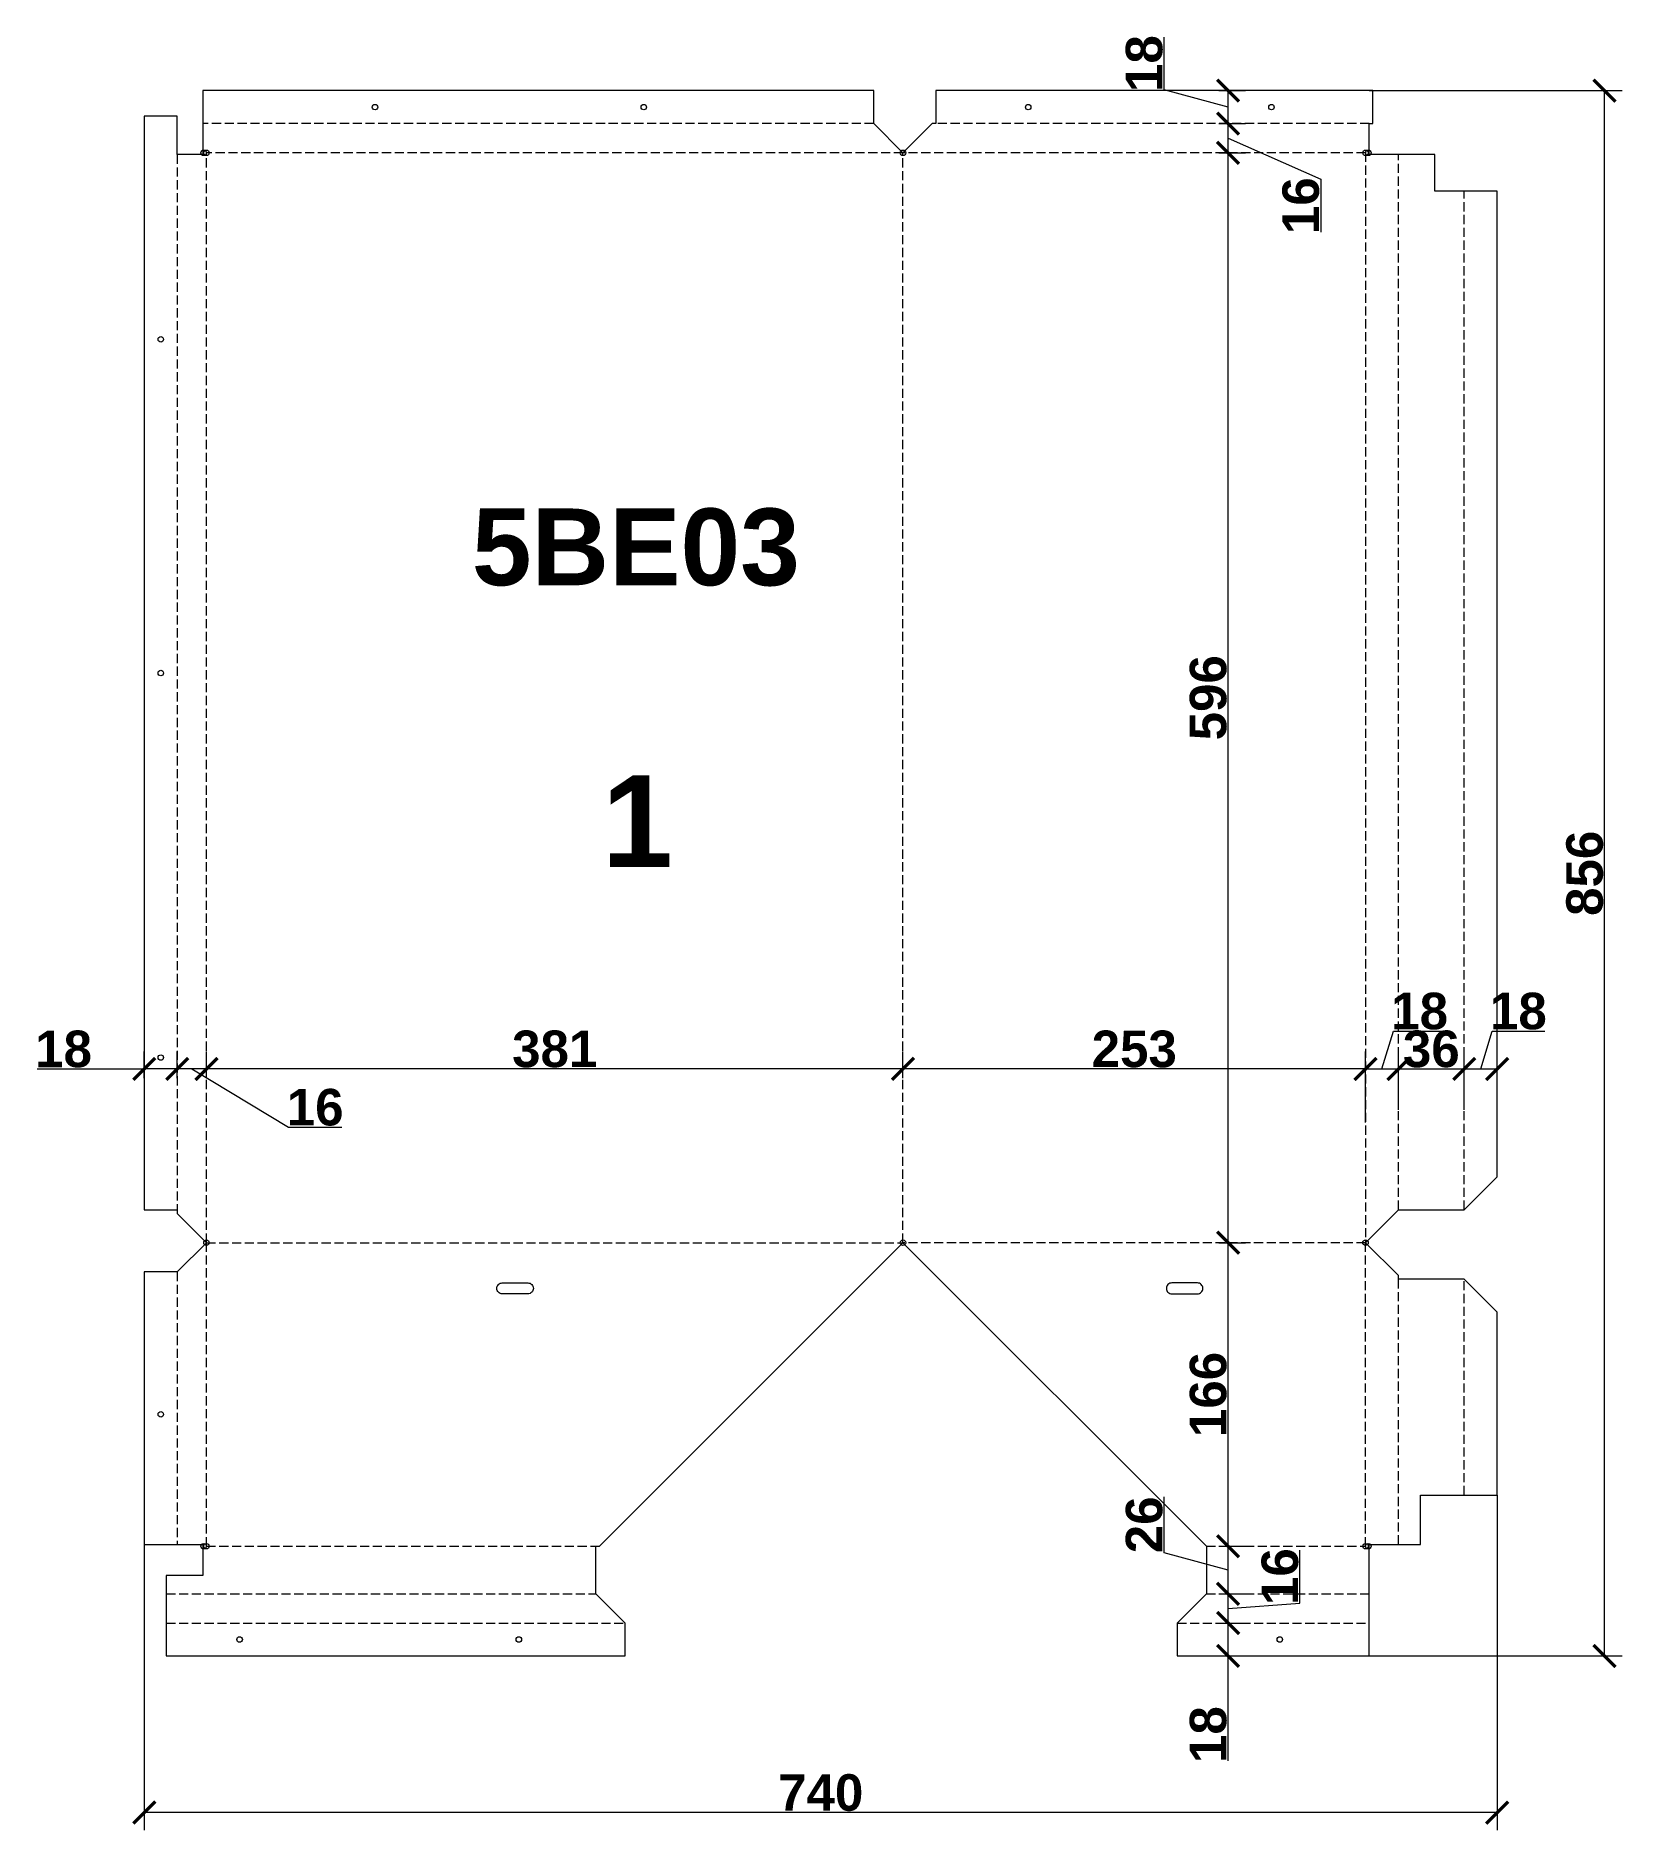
# Model space of a CAD drawing. Header units: millimetres. Extents: x -14038 to -13170, y 49866 to 50847.
import ezdxf
from ezdxf.enums import TextEntityAlignment as Align

# ---------------------------------------------------------------- set-up
doc = ezdxf.new("R2010")
doc.units = ezdxf.units.MM
doc.linetypes.add('CncKadLineStyle_Dot', pattern=[7, 5, -2, 0])
doc.linetypes.add('DASHED', pattern=[7, 5, -2, 0])
doc.layers.get('Defpoints').update_dxf_attribs({"color": 3, "lineweight": 0})
for name, color, linetype in [('KNA - BendingIN', 162, 'Continuous'), ('KNA - BendingOUT', 10, 'Continuous'), ('KNA - Contour', 7, 'Continuous'), ('KNA - Dimensions', 134, 'Continuous')]:
    doc.layers.add(name, color=color, linetype=linetype)
doc.layers.add('KNA - PanName', color=7, linetype='Continuous', plot=False)
doc.layers.add('KNA - PanQty', color=40, linetype='Continuous', lineweight=5, plot=False)
doc.styles.add('KNA', font='arialbd.ttf', dxfattribs={"height": 20})
doc.styles.add('MtXpl_ISOCPEUR', font='arialbd.ttf')
doc.dimstyles.new('1 к 30', dxfattribs={"dimscale": 25, "dimtxt": 20, "dimasz": 40, "dimexe": 32, "dimexo": 0, "dimgap": 2, "dimtad": 1, "dimdec": 0, "dimzin": 9, "dimtxsty": 'KNA', "dimblk": 'ARCHTICK', "dimcen": 5, "dimadec": 1, "dimazin": 0, "dimtfac": 1, "dimtdec": 0, "dimtmove": 1, "dimatfit": 3, "dimldrblk": 'OBLIQUE', "dimfxl": 1, "dimarcsym": 1})

# ---------------------------------------------------------------- blocks, each defined once
blk = doc.blocks.new('_ArchTick')
at = {"color": 0, "linetype": 'ByBlock', "const_width": 0.15}
blk.add_lwpolyline([(-0.5, -0.5), (0.5, 0.5)], dxfattribs=at)
blk = doc.blocks.new('*D6')
at = {"layer": 'Defpoints', "color": 0, "transparency": 16777216}
for p in [(-13238.77, 50282.43), (-13256.77, 50260.09), (-13238.77, 50260.09)]:
    blk.add_point(p, dxfattribs=at)
at = {"layer": 'KNA - Dimensions', "color": 0, "lineweight": -2, "transparency": 16777216}
for p, q in [((-13247.77, 50282.43), (-13241.55, 50303.15)), ((-13241.55, 50303.15), (-13212.74, 50303.15)), ((-13256.77, 50260.09), (-13256.77, 50292.03)), ((-13238.77, 50260.09), (-13238.77, 50292.03)), ((-13256.77, 50282.43), (-13238.77, 50282.43))]:
    blk.add_line(p, q, dxfattribs=at)
at = {"layer": 'KNA - Dimensions', "color": 0, "lineweight": -2, "transparency": 16777216, "xscale": 12, "yscale": 12, "zscale": 12, "rotation": 180}
blk.add_blockref('_ArchTick', (-13256.77, 50282.43), dxfattribs=at)
at = {"layer": 'KNA - Dimensions', "color": 0, "lineweight": -2, "transparency": 16777216, "xscale": 12, "yscale": 12, "zscale": 12}
blk.add_blockref('_ArchTick', (-13238.77, 50282.43), dxfattribs=at)
at = {"layer": 'KNA - Dimensions', "color": 0, "transparency": 16777216, "insert": (-13227.15, 50313.97), "char_height": 20, "attachment_point": 5, "style": 'KNA'}
blk.add_mtext('18', dxfattribs=at)
blk = doc.blocks.new('_Oblique')
at = {"color": 0, "linetype": 'ByBlock', "lineweight": -2}
blk.add_line((-0.5, -0.5), (0.5, 0.5), dxfattribs=at)
blk = doc.blocks.new('*D5')
at = {"layer": 'Defpoints', "color": 0, "transparency": 16777216}
for p in [(-13256.77, 50282.43), (-13292.77, 50260.09), (-13256.77, 50260.09)]:
    blk.add_point(p, dxfattribs=at)
at = {"layer": 'KNA - Dimensions', "color": 0, "lineweight": -2, "transparency": 16777216}
for p, q in [((-13292.77, 50260.09), (-13292.77, 50292.03)), ((-13256.77, 50260.09), (-13256.77, 50292.03)), ((-13292.77, 50282.43), (-13256.77, 50282.43))]:
    blk.add_line(p, q, dxfattribs=at)
at = {"layer": 'KNA - Dimensions', "color": 0, "lineweight": -2, "transparency": 16777216, "xscale": 12, "yscale": 12, "zscale": 12, "rotation": 180}
blk.add_blockref('_ArchTick', (-13292.77, 50282.43), dxfattribs=at)
at = {"layer": 'KNA - Dimensions', "color": 0, "lineweight": -2, "transparency": 16777216, "xscale": 12, "yscale": 12, "zscale": 12}
blk.add_blockref('_ArchTick', (-13256.77, 50282.43), dxfattribs=at)
at = {"layer": 'KNA - Dimensions', "color": 0, "transparency": 16777216, "insert": (-13274.77, 50293.24), "char_height": 20, "attachment_point": 5, "style": 'KNA'}
blk.add_mtext('36', dxfattribs=at)
blk = doc.blocks.new('*D4')
at = {"layer": 'Defpoints', "color": 0, "transparency": 16777216}
for p in [(-13292.77, 50282.43), (-13310.77, 50260.09), (-13292.77, 50260.09)]:
    blk.add_point(p, dxfattribs=at)
at = {"layer": 'KNA - Dimensions', "color": 0, "lineweight": -2, "transparency": 16777216}
for p, q in [((-13301.77, 50282.43), (-13295.55, 50303.15)), ((-13295.55, 50303.15), (-13266.74, 50303.15)), ((-13310.77, 50260.09), (-13310.77, 50292.03)), ((-13292.77, 50260.09), (-13292.77, 50292.03)), ((-13310.77, 50282.43), (-13292.77, 50282.43))]:
    blk.add_line(p, q, dxfattribs=at)
at = {"layer": 'KNA - Dimensions', "color": 0, "lineweight": -2, "transparency": 16777216, "xscale": 12, "yscale": 12, "zscale": 12, "rotation": 180}
blk.add_blockref('_ArchTick', (-13310.77, 50282.43), dxfattribs=at)
at = {"layer": 'KNA - Dimensions', "color": 0, "lineweight": -2, "transparency": 16777216, "xscale": 12, "yscale": 12, "zscale": 12}
blk.add_blockref('_ArchTick', (-13292.77, 50282.43), dxfattribs=at)
at = {"layer": 'KNA - Dimensions', "color": 0, "transparency": 16777216, "insert": (-13281.15, 50313.97), "char_height": 20, "attachment_point": 5, "style": 'KNA'}
blk.add_mtext('18', dxfattribs=at)
blk = doc.blocks.new('*D3')
at = {"layer": 'Defpoints', "color": 0, "transparency": 16777216}
for p in [(-13978.77, 50049.41), (-13238.76, 50049.41), (-13978.77, 49875.77)]:
    blk.add_point(p, dxfattribs=at)
at = {"layer": 'KNA - Dimensions', "color": 0, "lineweight": -2, "transparency": 16777216}
for p, q in [((-13978.77, 50049.41), (-13978.77, 49866.17)), ((-13238.76, 50049.41), (-13238.76, 49866.17)), ((-13238.76, 49875.77), (-13978.77, 49875.77))]:
    blk.add_line(p, q, dxfattribs=at)
at = {"layer": 'KNA - Dimensions', "color": 0, "lineweight": -2, "transparency": 16777216, "xscale": 12, "yscale": 12, "zscale": 12, "rotation": 180}
blk.add_blockref('_ArchTick', (-13978.77, 49875.77), dxfattribs=at)
at = {"layer": 'KNA - Dimensions', "color": 0, "lineweight": -2, "transparency": 16777216, "xscale": 12, "yscale": 12, "zscale": 12}
blk.add_blockref('_ArchTick', (-13238.76, 49875.77), dxfattribs=at)
at = {"layer": 'KNA - Dimensions', "color": 0, "transparency": 16777216, "insert": (-13608.77, 49886.58), "char_height": 20, "attachment_point": 5, "style": 'KNA'}
blk.add_mtext('740', dxfattribs=at)
blk = doc.blocks.new('*D2')
at = {"layer": 'Defpoints', "color": 0, "transparency": 16777216}
for p in [(-13308.76, 50817.41), (-13180, 50817.41), (-13308.76, 49961.41)]:
    blk.add_point(p, dxfattribs=at)
at = {"layer": 'KNA - Dimensions', "color": 0, "lineweight": -2, "transparency": 16777216}
for p, q in [((-13308.76, 50817.41), (-13170.4, 50817.41)), ((-13180, 49961.41), (-13180, 50817.41)), ((-13308.76, 49961.41), (-13170.4, 49961.41))]:
    blk.add_line(p, q, dxfattribs=at)
at = {"layer": 'KNA - Dimensions', "color": 0, "lineweight": -2, "transparency": 16777216, "xscale": 12, "yscale": 12, "zscale": 12}
for p, rotation in [((-13180, 50817.41), 90), ((-13180, 49961.41), 270)]:
    blk.add_blockref('_ArchTick', p, dxfattribs=dict(at, rotation=rotation))
at = {"layer": 'KNA - Dimensions', "color": 0, "transparency": 16777216, "insert": (-13190.82, 50389.41), "char_height": 20, "attachment_point": 5, "rotation": 90, "style": 'KNA'}
blk.add_mtext('856', dxfattribs=at)
blk = doc.blocks.new('*D17')
at = {"layer": 'Defpoints', "color": 0, "transparency": 16777216}
for p in [(-13390.95, 50817.41), (-13385.95, 50817.41), (-13390.95, 50799.41)]:
    blk.add_point(p, dxfattribs=at)
at = {"layer": 'KNA - Dimensions', "color": 0, "lineweight": -2, "transparency": 16777216}
for p, q in [((-13420.95, 50817.81), (-13420.95, 50846.62)), ((-13385.95, 50808.41), (-13420.95, 50817.81)), ((-13390.95, 50817.41), (-13376.35, 50817.41)), ((-13385.95, 50799.41), (-13385.95, 50817.41)), ((-13390.95, 50799.41), (-13376.35, 50799.41))]:
    blk.add_line(p, q, dxfattribs=at)
at = {"layer": 'KNA - Dimensions', "color": 0, "lineweight": -2, "transparency": 16777216, "xscale": 12, "yscale": 12, "zscale": 12}
for p, rotation in [((-13385.95, 50817.41), 90), ((-13385.95, 50799.41), 270)]:
    blk.add_blockref('_ArchTick', p, dxfattribs=dict(at, rotation=rotation))
at = {"layer": 'KNA - Dimensions', "color": 0, "transparency": 16777216, "insert": (-13431.76, 50832.21), "char_height": 20, "attachment_point": 5, "rotation": 90, "style": 'KNA'}
blk.add_mtext('18', dxfattribs=at)
blk = doc.blocks.new('*D16')
at = {"layer": 'Defpoints', "color": 0, "transparency": 16777216}
for p in [(-13390.95, 50799.41), (-13385.95, 50799.41), (-13390.95, 50783.41)]:
    blk.add_point(p, dxfattribs=at)
at = {"layer": 'KNA - Dimensions', "color": 0, "lineweight": -2, "transparency": 16777216}
for p, q in [((-13390.95, 50799.41), (-13376.35, 50799.41)), ((-13385.95, 50783.41), (-13385.95, 50799.41)), ((-13385.95, 50791.41), (-13335.28, 50769.03)), ((-13390.95, 50783.41), (-13376.35, 50783.41)), ((-13335.28, 50769.03), (-13335.28, 50739.96))]:
    blk.add_line(p, q, dxfattribs=at)
at = {"layer": 'KNA - Dimensions', "color": 0, "lineweight": -2, "transparency": 16777216, "xscale": 12, "yscale": 12, "zscale": 12}
for p, rotation in [((-13385.95, 50799.41), 90), ((-13385.95, 50783.41), 270)]:
    blk.add_blockref('_ArchTick', p, dxfattribs=dict(at, rotation=rotation))
at = {"layer": 'KNA - Dimensions', "color": 0, "transparency": 16777216, "insert": (-13346.09, 50754.49), "char_height": 20, "attachment_point": 5, "rotation": 90, "style": 'KNA'}
blk.add_mtext('16', dxfattribs=at)
blk = doc.blocks.new('*D15')
at = {"layer": 'Defpoints', "color": 0, "transparency": 16777216}
for p in [(-13390.95, 50783.41), (-13385.95, 50783.41), (-13390.95, 50187.41)]:
    blk.add_point(p, dxfattribs=at)
at = {"layer": 'KNA - Dimensions', "color": 0, "lineweight": -2, "transparency": 16777216}
for p, q in [((-13390.95, 50783.41), (-13376.35, 50783.41)), ((-13385.95, 50187.41), (-13385.95, 50783.41)), ((-13390.95, 50187.41), (-13376.35, 50187.41))]:
    blk.add_line(p, q, dxfattribs=at)
at = {"layer": 'KNA - Dimensions', "color": 0, "lineweight": -2, "transparency": 16777216, "xscale": 12, "yscale": 12, "zscale": 12}
for p, rotation in [((-13385.95, 50783.41), 90), ((-13385.95, 50187.41), 270)]:
    blk.add_blockref('_ArchTick', p, dxfattribs=dict(at, rotation=rotation))
at = {"layer": 'KNA - Dimensions', "color": 0, "transparency": 16777216, "insert": (-13396.76, 50485.41), "char_height": 20, "attachment_point": 5, "rotation": 90, "style": 'KNA'}
blk.add_mtext('596', dxfattribs=at)
blk = doc.blocks.new('*D14')
at = {"layer": 'Defpoints', "color": 0, "transparency": 16777216}
for p in [(-13390.95, 50187.41), (-13385.95, 50187.41), (-13390.95, 50021.41)]:
    blk.add_point(p, dxfattribs=at)
at = {"layer": 'KNA - Dimensions', "color": 0, "lineweight": -2, "transparency": 16777216}
for p, q in [((-13390.95, 50187.41), (-13376.35, 50187.41)), ((-13385.95, 50021.41), (-13385.95, 50187.41)), ((-13390.95, 50021.41), (-13376.35, 50021.41))]:
    blk.add_line(p, q, dxfattribs=at)
at = {"layer": 'KNA - Dimensions', "color": 0, "lineweight": -2, "transparency": 16777216, "xscale": 12, "yscale": 12, "zscale": 12}
for p, rotation in [((-13385.95, 50187.41), 90), ((-13385.95, 50021.41), 270)]:
    blk.add_blockref('_ArchTick', p, dxfattribs=dict(at, rotation=rotation))
at = {"layer": 'KNA - Dimensions', "color": 0, "transparency": 16777216, "insert": (-13396.76, 50104.41), "char_height": 20, "attachment_point": 5, "rotation": 90, "style": 'KNA'}
blk.add_mtext('166', dxfattribs=at)
blk = doc.blocks.new('*D13')
at = {"layer": 'Defpoints', "color": 0, "transparency": 16777216}
for p in [(-13390.95, 50021.41), (-13385.95, 50021.41), (-13390.95, 49995.41)]:
    blk.add_point(p, dxfattribs=at)
at = {"layer": 'KNA - Dimensions', "color": 0, "lineweight": -2, "transparency": 16777216}
for p, q in [((-13420.95, 50017.81), (-13420.95, 50048.39)), ((-13390.95, 50021.41), (-13376.35, 50021.41)), ((-13385.95, 49995.41), (-13385.95, 50021.41)), ((-13385.95, 50008.41), (-13420.95, 50017.81)), ((-13390.95, 49995.41), (-13376.35, 49995.41))]:
    blk.add_line(p, q, dxfattribs=at)
at = {"layer": 'KNA - Dimensions', "color": 0, "lineweight": -2, "transparency": 16777216, "xscale": 12, "yscale": 12, "zscale": 12}
for p, rotation in [((-13385.95, 50021.41), 90), ((-13385.95, 49995.41), 270)]:
    blk.add_blockref('_ArchTick', p, dxfattribs=dict(at, rotation=rotation))
at = {"layer": 'KNA - Dimensions', "color": 0, "transparency": 16777216, "insert": (-13431.76, 50033.1), "char_height": 20, "attachment_point": 5, "rotation": 90, "style": 'KNA'}
blk.add_mtext('26', dxfattribs=at)
blk = doc.blocks.new('*D12')
at = {"layer": 'Defpoints', "color": 0, "transparency": 16777216}
for p in [(-13390.95, 49995.41), (-13385.95, 49995.41), (-13390.95, 49979.41)]:
    blk.add_point(p, dxfattribs=at)
at = {"layer": 'KNA - Dimensions', "color": 0, "lineweight": -2, "transparency": 16777216}
for p, q in [((-13346.7, 49990.27), (-13346.7, 50019.34)), ((-13390.95, 49995.41), (-13376.35, 49995.41)), ((-13385.95, 49979.41), (-13385.95, 49995.41)), ((-13385.95, 49987.41), (-13346.7, 49990.27)), ((-13390.95, 49979.41), (-13376.35, 49979.41))]:
    blk.add_line(p, q, dxfattribs=at)
at = {"layer": 'KNA - Dimensions', "color": 0, "lineweight": -2, "transparency": 16777216, "xscale": 12, "yscale": 12, "zscale": 12}
for p, rotation in [((-13385.95, 49995.41), 90), ((-13385.95, 49979.41), 270)]:
    blk.add_blockref('_ArchTick', p, dxfattribs=dict(at, rotation=rotation))
at = {"layer": 'KNA - Dimensions', "color": 0, "transparency": 16777216, "insert": (-13357.51, 50004.81), "char_height": 20, "attachment_point": 5, "rotation": 90, "style": 'KNA'}
blk.add_mtext('16', dxfattribs=at)
blk = doc.blocks.new('*D11')
at = {"layer": 'Defpoints', "color": 0, "transparency": 16777216}
for p in [(-13390.95, 49979.41), (-13385.95, 49979.41), (-13390.95, 49961.4)]:
    blk.add_point(p, dxfattribs=at)
at = {"layer": 'KNA - Dimensions', "color": 0, "lineweight": -2, "transparency": 16777216}
for p, q in [((-13390.95, 49979.41), (-13376.35, 49979.41)), ((-13385.95, 49961.4), (-13385.95, 49979.41)), ((-13390.95, 49961.4), (-13376.35, 49961.4)), ((-13385.95, 49903.99), (-13385.95, 49961.4))]:
    blk.add_line(p, q, dxfattribs=at)
at = {"layer": 'KNA - Dimensions', "color": 0, "lineweight": -2, "transparency": 16777216, "xscale": 12, "yscale": 12, "zscale": 12}
for p, rotation in [((-13385.95, 49979.41), 90), ((-13385.95, 49961.4), 270)]:
    blk.add_blockref('_ArchTick', p, dxfattribs=dict(at, rotation=rotation))
at = {"layer": 'KNA - Dimensions', "color": 0, "transparency": 16777216, "insert": (-13396.76, 49918.4), "char_height": 20, "attachment_point": 5, "rotation": 90, "style": 'KNA'}
blk.add_mtext('18', dxfattribs=at)
blk = doc.blocks.new('*D10')
at = {"layer": 'Defpoints', "color": 0, "transparency": 16777216}
for p in [(-13978.77, 50282.43), (-13978.77, 50277.43), (-13960.77, 50277.43)]:
    blk.add_point(p, dxfattribs=at)
at = {"layer": 'KNA - Dimensions', "color": 0, "lineweight": -2, "transparency": 16777216}
for p, q in [((-13978.77, 50277.43), (-13978.77, 50292.03)), ((-13960.77, 50277.43), (-13960.77, 50292.03)), ((-14037.35, 50282.43), (-13978.77, 50282.43)), ((-13960.77, 50282.43), (-13978.77, 50282.43))]:
    blk.add_line(p, q, dxfattribs=at)
at = {"layer": 'KNA - Dimensions', "color": 0, "lineweight": -2, "transparency": 16777216, "xscale": 12, "yscale": 12, "zscale": 12, "rotation": 180}
blk.add_blockref('_ArchTick', (-13978.77, 50282.43), dxfattribs=at)
at = {"layer": 'KNA - Dimensions', "color": 0, "lineweight": -2, "transparency": 16777216, "xscale": 12, "yscale": 12, "zscale": 12}
blk.add_blockref('_ArchTick', (-13960.77, 50282.43), dxfattribs=at)
at = {"layer": 'KNA - Dimensions', "color": 0, "transparency": 16777216, "insert": (-14022.94, 50293.25), "char_height": 20, "attachment_point": 5, "style": 'KNA'}
blk.add_mtext('18', dxfattribs=at)
blk = doc.blocks.new('*D9')
at = {"layer": 'Defpoints', "color": 0, "transparency": 16777216}
for p in [(-13960.77, 50282.43), (-13960.77, 50277.43), (-13944.77, 50277.43)]:
    blk.add_point(p, dxfattribs=at)
at = {"layer": 'KNA - Dimensions', "color": 0, "lineweight": -2, "transparency": 16777216}
for p, q in [((-13960.77, 50277.43), (-13960.77, 50292.03)), ((-13944.77, 50277.43), (-13944.77, 50292.03)), ((-13944.77, 50282.43), (-13960.77, 50282.43)), ((-13952.77, 50282.43), (-13899.85, 50250.56)), ((-13899.85, 50250.56), (-13870.77, 50250.56))]:
    blk.add_line(p, q, dxfattribs=at)
at = {"layer": 'KNA - Dimensions', "color": 0, "lineweight": -2, "transparency": 16777216, "xscale": 12, "yscale": 12, "zscale": 12, "rotation": 180}
blk.add_blockref('_ArchTick', (-13960.77, 50282.43), dxfattribs=at)
at = {"layer": 'KNA - Dimensions', "color": 0, "lineweight": -2, "transparency": 16777216, "xscale": 12, "yscale": 12, "zscale": 12}
blk.add_blockref('_ArchTick', (-13944.77, 50282.43), dxfattribs=at)
at = {"layer": 'KNA - Dimensions', "color": 0, "transparency": 16777216, "insert": (-13885.31, 50261.37), "char_height": 20, "attachment_point": 5, "style": 'KNA'}
blk.add_mtext('16', dxfattribs=at)
blk = doc.blocks.new('*D8')
at = {"layer": 'Defpoints', "color": 0, "transparency": 16777216}
for p in [(-13944.77, 50282.43), (-13944.77, 50277.43), (-13563.77, 50277.43)]:
    blk.add_point(p, dxfattribs=at)
at = {"layer": 'KNA - Dimensions', "color": 0, "lineweight": -2, "transparency": 16777216}
for p, q in [((-13944.77, 50277.43), (-13944.77, 50292.03)), ((-13563.77, 50277.43), (-13563.77, 50292.03)), ((-13563.77, 50282.43), (-13944.77, 50282.43))]:
    blk.add_line(p, q, dxfattribs=at)
at = {"layer": 'KNA - Dimensions', "color": 0, "lineweight": -2, "transparency": 16777216, "xscale": 12, "yscale": 12, "zscale": 12, "rotation": 180}
blk.add_blockref('_ArchTick', (-13944.77, 50282.43), dxfattribs=at)
at = {"layer": 'KNA - Dimensions', "color": 0, "lineweight": -2, "transparency": 16777216, "xscale": 12, "yscale": 12, "zscale": 12}
blk.add_blockref('_ArchTick', (-13563.77, 50282.43), dxfattribs=at)
at = {"layer": 'KNA - Dimensions', "color": 0, "transparency": 16777216, "insert": (-13754.27, 50293.25), "char_height": 20, "attachment_point": 5, "style": 'KNA'}
blk.add_mtext('381', dxfattribs=at)
blk = doc.blocks.new('*D7')
at = {"layer": 'Defpoints', "color": 0, "transparency": 16777216}
for p in [(-13563.77, 50282.43), (-13563.77, 50277.43), (-13310.77, 50253.2)]:
    blk.add_point(p, dxfattribs=at)
at = {"layer": 'KNA - Dimensions', "color": 0, "lineweight": -2, "transparency": 16777216}
for p, q in [((-13563.77, 50277.43), (-13563.77, 50292.03)), ((-13310.77, 50253.2), (-13310.77, 50292.03)), ((-13310.77, 50282.43), (-13563.77, 50282.43))]:
    blk.add_line(p, q, dxfattribs=at)
at = {"layer": 'KNA - Dimensions', "color": 0, "lineweight": -2, "transparency": 16777216, "xscale": 12, "yscale": 12, "zscale": 12, "rotation": 180}
blk.add_blockref('_ArchTick', (-13563.77, 50282.43), dxfattribs=at)
at = {"layer": 'KNA - Dimensions', "color": 0, "lineweight": -2, "transparency": 16777216, "xscale": 12, "yscale": 12, "zscale": 12}
blk.add_blockref('_ArchTick', (-13310.77, 50282.43), dxfattribs=at)
at = {"layer": 'KNA - Dimensions', "color": 0, "transparency": 16777216, "insert": (-13437.27, 50293.24), "char_height": 20, "attachment_point": 5, "style": 'KNA'}
blk.add_mtext('253', dxfattribs=at)

msp = doc.modelspace()

# ---------------------------------------------------------------- linework, layer by layer
at = {"layer": 'KNA - BendingIN', "linetype": 'DASHED'}
for p, q in [((-13944.77, 50187.41), (-13944.77, 50783.41)), ((-13563.77, 50783.41), (-13944.77, 50783.41)), ((-13310.76, 50783.41), (-13563.77, 50783.41)), ((-13563.77, 50187.41), (-13563.77, 50783.41)), ((-13310.76, 50783.41), (-13310.77, 50187.41)), ((-13256.77, 50205.41), (-13256.76, 50762.41)), ((-13944.77, 50021.41), (-13944.77, 50187.41)), ((-13944.77, 50187.41), (-13563.77, 50187.41)), ((-13310.77, 50187.41), (-13563.77, 50187.41)), ((-13310.76, 50021.41), (-13310.77, 50187.41)), ((-13256.76, 50049.41), (-13256.77, 50167.41)), ((-13944.77, 50021.41), (-13729.77, 50021.4)), ((-13397.76, 50021.41), (-13310.76, 50021.41)), ((-13966.77, 49995.41), (-13731.77, 49995.4)), ((-13397.76, 49995.41), (-13308.76, 49995.41))]:
    msp.add_line(p, q, dxfattribs=at)
at = {"layer": 'KNA - BendingOUT', "linetype": 'CncKadLineStyle_Dot'}
for p, q in [((-13579.77, 50799.41), (-13946.77, 50799.41)), ((-13308.76, 50799.41), (-13545.77, 50799.41)), ((-13960.77, 50782.41), (-13960.77, 50205.41)), ((-13292.77, 50205.41), (-13292.76, 50782.41)), ((-13960.77, 50171.41), (-13960.77, 50022.41)), ((-13292.76, 50022.41), (-13292.77, 50167.41))]:
    msp.add_line(p, q, dxfattribs=at)
at = {"layer": 'KNA - BendingOUT', "linetype": 'DASHED'}
for p, q in [((-13966.77, 49979.41), (-13715.77, 49979.4)), ((-13413.76, 49979.41), (-13308.76, 49979.41))]:
    msp.add_line(p, q, dxfattribs=at)
at = {"layer": 'KNA - Contour'}
msp.add_lwpolyline([(-13563.77, 50187.41), (-13397.76, 50021.41), (-13397.76, 49995.41), (-13413.76, 49979.41), (-13413.76, 49961.41), (-13308.76, 49961.41), (-13308.76, 50022.41), (-13280.76, 50022.41), (-13280.76, 50049.41), (-13238.76, 50049.41), (-13238.77, 50149.41), (-13256.77, 50167.41), (-13292.77, 50167.41), (-13292.77, 50169.41), (-13310.77, 50187.41), (-13292.77, 50205.41), (-13256.77, 50205.41), (-13238.77, 50223.41), (-13238.76, 50762.41), (-13272.76, 50762.41), (-13272.76, 50782.41), (-13308.76, 50782.41), (-13308.76, 50799.41), (-13306.76, 50799.41), (-13306.76, 50817.41), (-13545.77, 50817.41), (-13545.77, 50799.41), (-13547.77, 50799.41), (-13563.77, 50783.41), (-13579.77, 50799.41), (-13579.77, 50817.41), (-13946.77, 50817.41), (-13946.77, 50799.41), (-13946.77, 50799.41), (-13946.77, 50782.41), (-13960.77, 50782.41), (-13960.77, 50803.41), (-13978.77, 50803.41), (-13978.77, 50762.41), (-13978.77, 50762.41), (-13978.77, 50205.41), (-13960.77, 50205.41), (-13960.77, 50203.41), (-13944.77, 50187.41), (-13960.77, 50171.41), (-13978.77, 50171.41), (-13978.77, 50049.4), (-13978.77, 50049.4), (-13978.77, 50022.4), (-13946.77, 50022.41), (-13946.77, 50005.41), (-13966.77, 50005.41), (-13966.77, 49961.4), (-13715.77, 49961.4), (-13715.77, 49979.4), (-13731.77, 49995.4), (-13731.77, 50021.4), (-13729.77, 50021.4)], close=True, dxfattribs=at)
for points in [[(-13782.94, 50165.41), (-13768.94, 50165.41, -0.414214), (-13765.94, 50162.41, -0.414214), (-13768.94, 50159.41), (-13782.94, 50159.41, -0.414214), (-13785.94, 50162.41, -0.414214)], [(-13402.71, 50165.41), (-13416.71, 50165.41, 0.414214), (-13419.71, 50162.41, 0.414214), (-13416.71, 50159.41), (-13402.71, 50159.41, 0.414214), (-13399.71, 50162.41, 0.414214)]]:
    msp.add_lwpolyline(points, format="xyb", close=True, dxfattribs=at)
for centre in [(-13852.56, 50808.41), (-13705.56, 50808.41), (-13495.27, 50808.41), (-13362.24, 50808.41), (-13946.27, 50783.41), (-13944.77, 50783.41), (-13563.77, 50783.41), (-13563.77, 50783.41), (-13310.76, 50783.41), (-13309.26, 50783.41), (-13969.77, 50681.41), (-13969.77, 50498.91), (-13969.77, 50288.64), (-13944.77, 50187.41), (-13563.77, 50187.41), (-13310.77, 50187.41), (-13969.77, 50093.52), (-13946.27, 50021.41), (-13944.77, 50021.41), (-13310.76, 50021.41), (-13309.26, 50021.41), (-13926.65, 49970.41), (-13773.91, 49970.41), (-13357.66, 49970.41)]:
    msp.add_circle(centre, 1.5, dxfattribs=at)

# ---------------------------------------------------------------- texts
at = {"layer": 'KNA - PanName', "color": 84, "style": 'MtXpl_ISOCPEUR'}
msp.add_text('5BE03', height=42, dxfattribs=at).set_placement((-13709.88, 50567.91), align=Align.MIDDLE_CENTER)
at = {"layer": 'KNA - PanQty', "style": 'MtXpl_ISOCPEUR'}
msp.add_text('1', height=50, dxfattribs=at).set_placement((-13709.05, 50417.91), align=Align.MIDDLE_CENTER)

# ---------------------------------------------------------------- dimensions: what is measured, and where the dimension line sits
at = {"layer": 'KNA - Dimensions'}
for base, p1, p2, angle, override, picture, middle in [((-13385.95, 50817.41), (-13390.95, 50799.41), (-13390.95, 50817.41), 90, {"dimscale": 0.3, "dimdec": 0, "dimtxsty": 'KNA', "dimadec": 1}, '*D17', (-13420.95, 50818.41)), ((-13385.95, 50799.41), (-13390.95, 50783.41), (-13390.95, 50799.41), 90, {"dimscale": 0.3}, '*D16', (-13335.28, 50768.43)), ((-13978.77, 50282.43), (-13960.77, 50277.43), (-13978.77, 50277.43), 180, {"dimscale": 0.3}, '*D10', (-14022.94, 50295.98)), ((-13960.77, 50282.43), (-13944.77, 50277.43), (-13960.77, 50277.43), 180, {"dimscale": 0.3}, '*D9', (-13899.25, 50250.56)), ((-13385.95, 50021.41), (-13390.95, 49995.41), (-13390.95, 50021.41), 90, {"dimscale": 0.3, "dimdec": 0, "dimtxsty": 'KNA', "dimadec": 1}, '*D13', (-13420.95, 50018.41)), ((-13385.95, 49995.41), (-13390.95, 49979.41), (-13390.95, 49995.41), 90, {"dimscale": 0.3}, '*D12', (-13346.7, 49990.87)), ((-13385.95, 49979.41), (-13390.95, 49961.4), (-13390.95, 49979.41), 90, {"dimscale": 0.3}, '*D11', (-13385.95, 49918.4))]:
    dim = msp.add_linear_dim(base=base, p1=p1, p2=p2, angle=angle, dimstyle='1 к 30', override=override, dxfattribs=at)
    dim.commit()
    dim.dimension.update_dxf_attribs({"geometry": picture, "text_midpoint": middle, "dimtype": 128})
for base, p1, p2, angle, override, picture, middle in [((-13180, 50817.41), (-13308.76, 49961.41), (-13308.76, 50817.41), 90, {"dimscale": 0.3}, '*D2', (-13190.82, 50389.41)), ((-13385.95, 50783.41), (-13390.95, 50187.41), (-13390.95, 50783.41), 90, {"dimscale": 0.3, "dimdec": 0, "dimtxsty": 'KNA', "dimadec": 1}, '*D15', (-13396.76, 50485.41)), ((-13292.77, 50282.43), (-13310.77, 50260.09), (-13292.77, 50260.09), 180, {"dimscale": 0.3}, '*D4', (-13294.95, 50313.97)), ((-13238.77, 50282.43), (-13256.77, 50260.09), (-13238.77, 50260.09), 180, {"dimscale": 0.3}, '*D6', (-13240.95, 50313.97)), ((-13944.77, 50282.43), (-13563.77, 50277.43), (-13944.77, 50277.43), 180, {"dimscale": 0.3, "dimdec": 0, "dimtxsty": 'KNA', "dimadec": 1}, '*D8', (-13754.27, 50293.25)), ((-13563.77, 50282.43), (-13310.77, 50253.2), (-13563.77, 50277.43), 180, {"dimscale": 0.3}, '*D7', (-13437.27, 50293.24)), ((-13256.77, 50282.43), (-13292.77, 50260.09), (-13256.77, 50260.09), 180, {"dimscale": 0.3}, '*D5', (-13274.77, 50293.24)), ((-13385.95, 50187.41), (-13390.95, 50021.41), (-13390.95, 50187.41), 90, {"dimscale": 0.3, "dimdec": 0, "dimtxsty": 'KNA', "dimadec": 1}, '*D14', (-13396.76, 50104.41)), ((-13978.77, 49875.77), (-13238.76, 50049.41), (-13978.77, 50049.41), 180, {"dimscale": 0.3}, '*D3', (-13608.77, 49886.58))]:
    dim = msp.add_linear_dim(base=base, p1=p1, p2=p2, angle=angle, dimstyle='1 к 30', override=override, dxfattribs=at)
    dim.commit()
    dim.dimension.update_dxf_attribs({"geometry": picture, "text_midpoint": middle})

doc.saveas('drawing.dxf')
